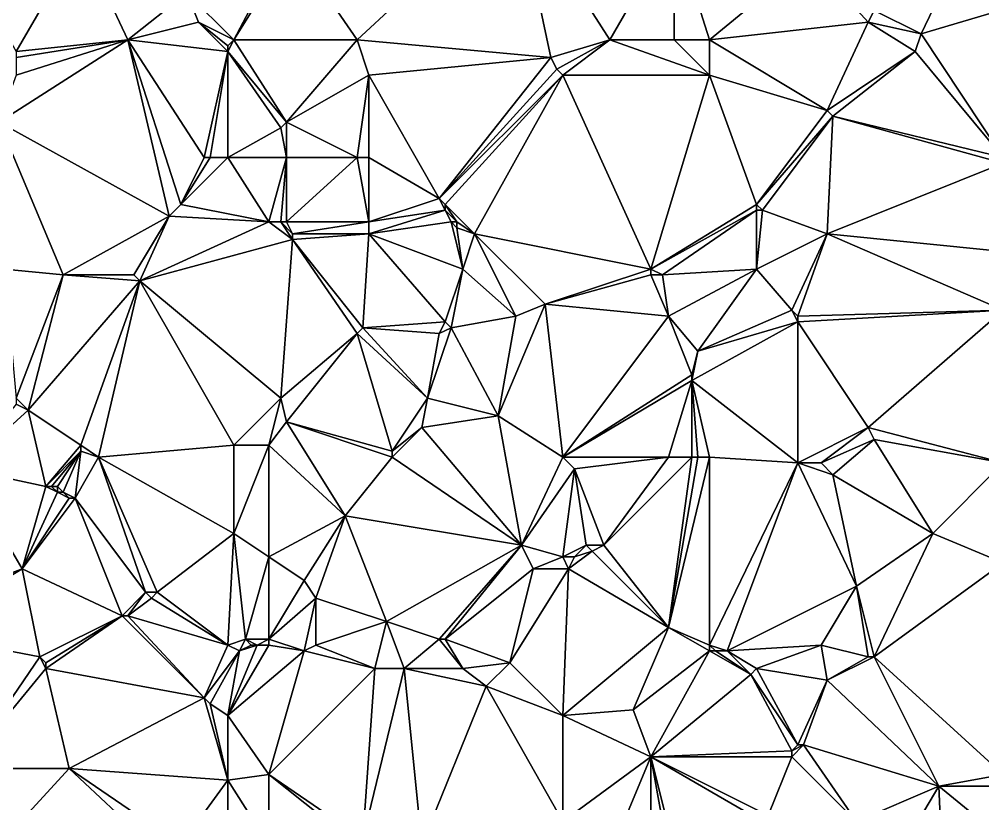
# Model space of a CAD drawing. Extents: x 2679276 to 2679656, y 1246784 to 1247152.
# Drawn here: x 2679425.5 to 2679507.5, y 1246914.8 to 1246981.5 of the extents above; entities that cross this region are included whole.
import ezdxf

# ---------------------------------------------------------------- set-up
doc = ezdxf.new("R2010")
doc.units = 0

msp = doc.modelspace()

# ---------------------------------------------------------------- linework, layer by layer
for points in [[(2679454.25, 1246979.75, 446.312), (2679467.75, 1246992.25, 444.231), (2679448.75, 1246987.75, 446.568)], [(2679454.25, 1246979.75, 446.312), (2679470.75, 1246978.25, 446.065), (2679467.75, 1246992.25, 444.231)], [(2679470.75, 1246978.25, 446.065), (2679475.75, 1246979.75, 445.577), (2679467.75, 1246992.25, 444.231)], [(2679475.75, 1246979.75, 445.577), (2679481.25, 1246989.25, 444.567), (2679467.75, 1246992.25, 444.231)], [(2679502.25, 1246980.25, 442.628), (2679508.25, 1246992.75, 442.386), (2679498.25, 1246982.25, 442.484)], [(2679508.25, 1246992.75, 442.386), (2679502.25, 1246980.25, 442.628), (2679520.75, 1246985.75, 442.322)], [(2679481.25, 1246989.25, 444.567), (2679475.75, 1246979.75, 445.577), (2679481.25, 1246979.75, 444.942)], [(2679492.75, 1246986.75, 442.315), (2679481.25, 1246989.25, 444.567), (2679484.25, 1246979.75, 444.539)], [(2679484.25, 1246979.75, 444.539), (2679481.25, 1246989.25, 444.567), (2679481.25, 1246979.75, 444.942)], [(2679421.25, 1246985.75, 448.82), (2679425.25, 1246978.75, 449.668), (2679430.75, 1246988.25, 448.141)], [(2679434.75, 1246979.75, 448.535), (2679430.75, 1246988.25, 448.141), (2679425.25, 1246978.75, 449.668)], [(2679430.75, 1246988.25, 448.141), (2679434.75, 1246979.75, 448.535), (2679439.75, 1246983.75, 448.08)], [(2679448.25, 1246988.25, 446.574), (2679439.75, 1246983.75, 448.08), (2679443.75, 1246979.75, 448.404)], [(2679448.25, 1246988.25, 446.574), (2679443.75, 1246979.75, 448.404), (2679448.75, 1246987.75, 446.568)], [(2679454.25, 1246979.75, 446.312), (2679448.75, 1246987.75, 446.568), (2679443.75, 1246979.75, 448.404)], [(2679492.75, 1246986.75, 442.315), (2679484.25, 1246979.75, 444.539), (2679497.75, 1246981.25, 442.623)], [(2679497.75, 1246981.25, 442.623), (2679498.25, 1246982.25, 442.484), (2679492.75, 1246986.75, 442.315)], [(2679509.25, 1246969.75, 443.534), (2679520.75, 1246985.75, 442.322), (2679502.25, 1246980.25, 442.628)], [(2679440.75, 1246981.25, 448.4), (2679439.75, 1246983.75, 448.08), (2679434.75, 1246979.75, 448.535)], [(2679440.75, 1246981.25, 448.4), (2679443.75, 1246979.75, 448.404), (2679439.75, 1246983.75, 448.08)], [(2679498.25, 1246982.25, 442.484), (2679497.75, 1246981.25, 442.623), (2679502.25, 1246980.25, 442.628)], [(2679434.75, 1246979.75, 448.535), (2679443.25, 1246978.75, 448.654), (2679440.75, 1246981.25, 448.4)], [(2679443.75, 1246979.75, 448.404), (2679440.75, 1246981.25, 448.4), (2679443.25, 1246979.25, 448.562)], [(2679443.25, 1246979.25, 448.562), (2679440.75, 1246981.25, 448.4), (2679443.25, 1246978.75, 448.654)], [(2679494.25, 1246973.75, 443.598), (2679497.75, 1246981.25, 442.623), (2679484.25, 1246979.75, 444.539)], [(2679501.75, 1246978.75, 442.792), (2679497.75, 1246981.25, 442.623), (2679494.25, 1246973.75, 443.598)], [(2679501.75, 1246978.75, 442.792), (2679502.25, 1246980.25, 442.628), (2679497.75, 1246981.25, 442.623)], [(2679425.25, 1246976.75, 449.988), (2679423.75, 1246972.75, 450.696), (2679434.75, 1246979.75, 448.535)], [(2679438.25, 1246964.75, 450.85), (2679434.75, 1246979.75, 448.535), (2679423.75, 1246972.75, 450.696)], [(2679425.25, 1246978.25, 449.749), (2679434.75, 1246979.75, 448.535), (2679425.25, 1246978.75, 449.668)], [(2679425.25, 1246976.75, 449.988), (2679434.75, 1246979.75, 448.535), (2679425.25, 1246978.25, 449.749)], [(2679434.75, 1246979.75, 448.535), (2679441.25, 1246969.75, 449.552), (2679443.25, 1246978.75, 448.654)], [(2679434.75, 1246979.75, 448.535), (2679439.25, 1246965.75, 450.724), (2679441.25, 1246969.75, 449.552)], [(2679439.25, 1246965.75, 450.724), (2679434.75, 1246979.75, 448.535), (2679438.25, 1246964.75, 450.85)], [(2679443.25, 1246978.75, 448.654), (2679448.25, 1246972.75, 448.98), (2679443.75, 1246979.75, 448.404)], [(2679443.25, 1246979.25, 448.562), (2679443.25, 1246978.75, 448.654), (2679443.75, 1246979.75, 448.404)], [(2679454.25, 1246979.75, 446.312), (2679443.75, 1246979.75, 448.404), (2679448.25, 1246972.75, 448.98)], [(2679455.25, 1246976.75, 446.582), (2679454.25, 1246979.75, 446.312), (2679448.25, 1246972.75, 448.98)], [(2679454.25, 1246979.75, 446.312), (2679455.25, 1246976.75, 446.582), (2679470.75, 1246978.25, 446.065)], [(2679471.25, 1246977.25, 446.182), (2679475.75, 1246979.75, 445.577), (2679470.75, 1246978.25, 446.065)], [(2679471.75, 1246976.75, 446.205), (2679475.75, 1246979.75, 445.577), (2679471.25, 1246977.25, 446.182)], [(2679475.75, 1246979.75, 445.577), (2679471.75, 1246976.75, 446.205), (2679484.25, 1246976.75, 444.724)], [(2679475.75, 1246979.75, 445.577), (2679484.25, 1246976.75, 444.724), (2679481.25, 1246979.75, 444.942)], [(2679484.25, 1246976.75, 444.724), (2679484.25, 1246979.75, 444.539), (2679481.25, 1246979.75, 444.942)], [(2679484.25, 1246976.75, 444.724), (2679494.25, 1246973.75, 443.598), (2679484.25, 1246979.75, 444.539)], [(2679502.25, 1246980.25, 442.628), (2679501.75, 1246978.75, 442.792), (2679509.25, 1246969.75, 443.534)], [(2679443.25, 1246978.75, 448.654), (2679441.25, 1246969.75, 449.552), (2679441.75, 1246969.75, 449.532)], [(2679443.25, 1246969.75, 449.543), (2679443.25, 1246978.75, 448.654), (2679441.75, 1246969.75, 449.532)], [(2679443.25, 1246969.75, 449.543), (2679447.75, 1246972.25, 449.139), (2679443.25, 1246978.75, 448.654)], [(2679448.25, 1246972.75, 448.98), (2679443.25, 1246978.75, 448.654), (2679447.75, 1246972.25, 449.139)], [(2679455.25, 1246976.75, 446.582), (2679461.25, 1246966.25, 447.749), (2679470.75, 1246978.25, 446.065)], [(2679471.25, 1246977.25, 446.182), (2679470.75, 1246978.25, 446.065), (2679461.25, 1246966.25, 447.749)], [(2679494.25, 1246973.75, 443.598), (2679494.75, 1246973.25, 443.614), (2679501.75, 1246978.75, 442.792)], [(2679509.25, 1246969.75, 443.534), (2679501.75, 1246978.75, 442.792), (2679494.75, 1246973.25, 443.614)], [(2679455.25, 1246976.75, 446.582), (2679448.25, 1246972.75, 448.98), (2679454.25, 1246969.75, 448.362)], [(2679455.25, 1246976.75, 446.582), (2679454.25, 1246969.75, 448.362), (2679455.25, 1246969.75, 448.063)], [(2679461.25, 1246966.25, 447.749), (2679455.25, 1246976.75, 446.582), (2679455.25, 1246969.75, 448.063)], [(2679471.75, 1246976.75, 446.205), (2679471.25, 1246977.25, 446.182), (2679461.25, 1246966.25, 447.749)], [(2679461.25, 1246966.25, 447.749), (2679461.75, 1246965.75, 447.771), (2679471.75, 1246976.75, 446.205)], [(2679461.75, 1246965.75, 447.771), (2679464.25, 1246963.25, 447.868), (2679471.75, 1246976.75, 446.205)], [(2679464.25, 1246963.25, 447.868), (2679479.25, 1246960.25, 447.442), (2679471.75, 1246976.75, 446.205)], [(2679479.25, 1246960.25, 447.442), (2679484.25, 1246976.75, 444.724), (2679471.75, 1246976.75, 446.205)], [(2679484.25, 1246976.75, 444.724), (2679479.25, 1246960.25, 447.442), (2679488.25, 1246965.75, 445.735)], [(2679494.25, 1246973.75, 443.598), (2679484.25, 1246976.75, 444.724), (2679488.25, 1246965.75, 445.735)], [(2679494.25, 1246973.75, 443.598), (2679488.25, 1246965.75, 445.735), (2679494.75, 1246973.25, 443.614)], [(2679488.25, 1246965.75, 445.735), (2679488.75, 1246965.25, 445.695), (2679494.75, 1246973.25, 443.614)], [(2679494.25, 1246963.25, 444.949), (2679494.75, 1246973.25, 443.614), (2679488.75, 1246965.25, 445.695)], [(2679509.25, 1246969.25, 443.589), (2679494.75, 1246973.25, 443.614), (2679494.25, 1246963.25, 444.949)], [(2679509.25, 1246969.25, 443.589), (2679509.25, 1246969.75, 443.534), (2679494.75, 1246973.25, 443.614)], [(2679438.25, 1246964.75, 450.85), (2679423.75, 1246972.75, 450.696), (2679429.25, 1246959.75, 451.935)], [(2679429.25, 1246959.75, 451.935), (2679423.75, 1246972.75, 450.696), (2679424.25, 1246960.25, 451.922)], [(2679447.75, 1246972.25, 449.139), (2679448.25, 1246969.75, 449.507), (2679448.25, 1246972.75, 448.98)], [(2679454.25, 1246969.75, 448.362), (2679448.25, 1246972.75, 448.98), (2679448.25, 1246969.75, 449.507)], [(2679447.75, 1246972.25, 449.139), (2679443.25, 1246969.75, 449.543), (2679448.25, 1246969.75, 449.507)], [(2679441.25, 1246969.75, 449.552), (2679439.25, 1246965.75, 450.724), (2679441.75, 1246969.75, 449.532)], [(2679439.25, 1246965.75, 450.724), (2679443.25, 1246969.75, 449.543), (2679441.75, 1246969.75, 449.532)], [(2679439.25, 1246965.75, 450.724), (2679446.75, 1246964.25, 450.676), (2679443.25, 1246969.75, 449.543)], [(2679446.75, 1246964.25, 450.676), (2679448.25, 1246969.75, 449.507), (2679443.25, 1246969.75, 449.543)], [(2679447.75, 1246964.25, 450.637), (2679448.25, 1246969.75, 449.507), (2679446.75, 1246964.25, 450.676)], [(2679448.25, 1246964.25, 450.601), (2679448.25, 1246969.75, 449.507), (2679447.75, 1246964.25, 450.637)], [(2679448.25, 1246964.25, 450.601), (2679454.25, 1246969.75, 448.362), (2679448.25, 1246969.75, 449.507)], [(2679454.25, 1246969.75, 448.362), (2679448.25, 1246964.25, 450.601), (2679455.25, 1246964.25, 449.559)], [(2679454.25, 1246969.75, 448.362), (2679455.25, 1246964.25, 449.559), (2679455.25, 1246969.75, 448.063)], [(2679461.25, 1246966.25, 447.749), (2679455.25, 1246969.75, 448.063), (2679455.25, 1246964.25, 449.559)], [(2679509.25, 1246969.25, 443.589), (2679494.25, 1246963.25, 444.949), (2679509.25, 1246961.75, 444.869)], [(2679455.25, 1246964.25, 449.559), (2679461.75, 1246965.25, 447.839), (2679461.25, 1246966.25, 447.749)], [(2679461.75, 1246965.75, 447.771), (2679461.25, 1246966.25, 447.749), (2679461.75, 1246965.25, 447.839)], [(2679439.25, 1246965.75, 450.724), (2679438.25, 1246964.75, 450.85), (2679446.75, 1246964.25, 450.676)], [(2679455.25, 1246963.25, 449.628), (2679461.75, 1246965.25, 447.839), (2679455.25, 1246964.25, 449.559)], [(2679461.75, 1246965.25, 447.839), (2679455.25, 1246963.25, 449.628), (2679462.25, 1246964.25, 447.927)], [(2679461.75, 1246965.75, 447.771), (2679461.75, 1246965.25, 447.839), (2679462.75, 1246964.25, 447.874)], [(2679464.25, 1246963.25, 447.868), (2679461.75, 1246965.75, 447.771), (2679462.75, 1246964.25, 447.874)], [(2679462.25, 1246964.25, 447.927), (2679462.75, 1246964.25, 447.874), (2679461.75, 1246965.25, 447.839)], [(2679488.25, 1246965.25, 445.79), (2679488.25, 1246965.75, 445.735), (2679479.25, 1246960.25, 447.442)], [(2679480.25, 1246959.75, 447.402), (2679488.25, 1246965.25, 445.79), (2679479.25, 1246960.25, 447.442)], [(2679488.25, 1246965.25, 445.79), (2679480.25, 1246959.75, 447.402), (2679488.25, 1246960.25, 445.874)], [(2679488.25, 1246965.75, 445.735), (2679488.25, 1246965.25, 445.79), (2679488.75, 1246965.25, 445.695)], [(2679488.25, 1246965.25, 445.79), (2679488.25, 1246960.25, 445.874), (2679488.75, 1246965.25, 445.695)], [(2679494.25, 1246963.25, 444.949), (2679488.75, 1246965.25, 445.695), (2679488.25, 1246960.25, 445.874)], [(2679429.25, 1246959.75, 451.935), (2679435.25, 1246959.75, 451.874), (2679438.25, 1246964.75, 450.85)], [(2679435.25, 1246959.75, 451.874), (2679435.75, 1246959.25, 451.893), (2679438.25, 1246964.75, 450.85)], [(2679435.75, 1246959.25, 451.893), (2679446.75, 1246964.25, 450.676), (2679438.25, 1246964.75, 450.85)], [(2679448.75, 1246962.75, 450.673), (2679446.75, 1246964.25, 450.676), (2679435.75, 1246959.25, 451.893)], [(2679446.75, 1246964.25, 450.676), (2679448.75, 1246962.75, 450.673), (2679447.75, 1246964.25, 450.637)], [(2679448.75, 1246963.25, 450.638), (2679447.75, 1246964.25, 450.637), (2679448.75, 1246962.75, 450.673)], [(2679448.75, 1246963.25, 450.638), (2679448.25, 1246964.25, 450.601), (2679447.75, 1246964.25, 450.637)], [(2679448.25, 1246964.25, 450.601), (2679448.75, 1246963.25, 450.638), (2679455.25, 1246964.25, 449.559)], [(2679455.25, 1246963.25, 449.628), (2679455.25, 1246964.25, 449.559), (2679448.75, 1246963.25, 450.638)], [(2679455.25, 1246963.25, 449.628), (2679463.25, 1246960.25, 448.249), (2679462.25, 1246964.25, 447.927)], [(2679462.75, 1246963.75, 447.938), (2679462.25, 1246964.25, 447.927), (2679463.25, 1246960.25, 448.249)], [(2679462.25, 1246964.25, 447.927), (2679462.75, 1246963.75, 447.938), (2679462.75, 1246964.25, 447.874)], [(2679464.25, 1246963.25, 447.868), (2679462.75, 1246964.25, 447.874), (2679462.75, 1246963.75, 447.938)], [(2679462.75, 1246963.75, 447.938), (2679463.25, 1246960.25, 448.249), (2679464.25, 1246963.25, 447.868)], [(2679448.75, 1246962.75, 450.673), (2679435.75, 1246959.25, 451.893), (2679447.75, 1246949.25, 451.568)], [(2679447.75, 1246949.25, 451.568), (2679454.25, 1246954.75, 450.658), (2679448.75, 1246962.75, 450.673)], [(2679455.25, 1246963.25, 449.628), (2679448.75, 1246962.75, 450.673), (2679454.75, 1246955.25, 450.55)], [(2679448.75, 1246962.75, 450.673), (2679455.25, 1246963.25, 449.628), (2679448.75, 1246963.25, 450.638)], [(2679454.75, 1246955.25, 450.55), (2679448.75, 1246962.75, 450.673), (2679454.25, 1246954.75, 450.658)], [(2679455.25, 1246963.25, 449.628), (2679454.75, 1246955.25, 450.55), (2679461.75, 1246955.75, 449.056)], [(2679463.25, 1246960.25, 448.249), (2679455.25, 1246963.25, 449.628), (2679461.75, 1246955.75, 449.056)], [(2679467.75, 1246956.25, 448.246), (2679464.25, 1246963.25, 447.868), (2679463.25, 1246960.25, 448.249)], [(2679479.25, 1246960.25, 447.442), (2679464.25, 1246963.25, 447.868), (2679470.25, 1246957.25, 447.924)], [(2679464.25, 1246963.25, 447.868), (2679467.75, 1246956.25, 448.246), (2679470.25, 1246957.25, 447.924)], [(2679491.25, 1246956.75, 445.624), (2679494.25, 1246963.25, 444.949), (2679488.25, 1246960.25, 445.874)], [(2679491.75, 1246956.25, 445.606), (2679494.25, 1246963.25, 444.949), (2679491.25, 1246956.75, 445.624)], [(2679491.75, 1246956.25, 445.606), (2679509.25, 1246956.75, 445.135), (2679494.25, 1246963.25, 444.949)], [(2679494.25, 1246963.25, 444.949), (2679509.25, 1246956.75, 445.135), (2679509.25, 1246961.75, 444.869)], [(2679429.25, 1246959.75, 451.935), (2679424.25, 1246960.25, 451.922), (2679425.25, 1246949.25, 452.105)], [(2679461.75, 1246955.75, 449.056), (2679462.25, 1246955.25, 449.066), (2679463.25, 1246960.25, 448.249)], [(2679467.75, 1246956.25, 448.246), (2679463.25, 1246960.25, 448.249), (2679462.25, 1246955.25, 449.066)], [(2679479.25, 1246960.25, 447.442), (2679470.25, 1246957.25, 447.924), (2679479.25, 1246959.75, 447.534)], [(2679479.25, 1246959.75, 447.534), (2679480.25, 1246959.75, 447.402), (2679479.25, 1246960.25, 447.442)], [(2679480.25, 1246959.75, 447.402), (2679480.75, 1246956.25, 447.969), (2679488.25, 1246960.25, 445.874)], [(2679480.75, 1246956.25, 447.969), (2679483.25, 1246953.25, 447.953), (2679488.25, 1246960.25, 445.874)], [(2679491.25, 1246956.75, 445.624), (2679488.25, 1246960.25, 445.874), (2679483.25, 1246953.25, 447.953)], [(2679425.25, 1246949.25, 452.105), (2679426.25, 1246948.25, 452.114), (2679429.25, 1246959.75, 451.935)], [(2679435.75, 1246959.25, 451.893), (2679429.25, 1246959.75, 451.935), (2679426.25, 1246948.25, 452.114)], [(2679430.75, 1246945.25, 452.128), (2679435.75, 1246959.25, 451.893), (2679426.25, 1246948.25, 452.114)], [(2679435.25, 1246959.75, 451.874), (2679429.25, 1246959.75, 451.935), (2679435.75, 1246959.25, 451.893)], [(2679432.25, 1246944.25, 452.125), (2679435.75, 1246959.25, 451.893), (2679430.75, 1246945.25, 452.128)], [(2679443.75, 1246945.25, 451.941), (2679435.75, 1246959.25, 451.893), (2679432.25, 1246944.25, 452.125)], [(2679443.75, 1246945.25, 451.941), (2679447.75, 1246949.25, 451.568), (2679435.75, 1246959.25, 451.893)], [(2679479.25, 1246959.75, 447.534), (2679470.25, 1246957.25, 447.924), (2679480.75, 1246956.25, 447.969)], [(2679480.75, 1246956.25, 447.969), (2679480.25, 1246959.75, 447.402), (2679479.25, 1246959.75, 447.534)], [(2679467.75, 1246956.25, 448.246), (2679466.25, 1246947.75, 450.052), (2679470.25, 1246957.25, 447.924)], [(2679471.75, 1246944.25, 450.126), (2679470.25, 1246957.25, 447.924), (2679466.25, 1246947.75, 450.052)], [(2679480.75, 1246956.25, 447.969), (2679470.25, 1246957.25, 447.924), (2679471.75, 1246944.25, 450.126)], [(2679466.25, 1246947.75, 450.052), (2679467.75, 1246956.25, 448.246), (2679462.25, 1246955.25, 449.066)], [(2679471.75, 1246944.25, 450.126), (2679482.75, 1246951.25, 448.167), (2679480.75, 1246956.25, 447.969)], [(2679483.25, 1246953.25, 447.953), (2679480.75, 1246956.25, 447.969), (2679482.75, 1246951.25, 448.167)], [(2679483.25, 1246953.25, 447.953), (2679491.75, 1246955.75, 445.656), (2679491.25, 1246956.75, 445.624)], [(2679491.75, 1246956.25, 445.606), (2679491.25, 1246956.75, 445.624), (2679491.75, 1246955.75, 445.656)], [(2679497.75, 1246946.75, 446.384), (2679509.25, 1246956.75, 445.135), (2679491.75, 1246955.75, 445.656)], [(2679491.75, 1246956.25, 445.606), (2679491.75, 1246955.75, 445.656), (2679509.25, 1246956.75, 445.135)], [(2679509.25, 1246956.75, 445.135), (2679497.75, 1246946.75, 446.384), (2679509.25, 1246943.75, 446.214)], [(2679454.75, 1246955.25, 450.55), (2679454.25, 1246954.75, 450.658), (2679460.25, 1246949.25, 450.045)], [(2679461.25, 1246954.75, 449.239), (2679461.75, 1246955.75, 449.056), (2679454.75, 1246955.25, 450.55)], [(2679461.25, 1246954.75, 449.239), (2679454.75, 1246955.25, 450.55), (2679460.25, 1246949.25, 450.045)], [(2679466.25, 1246947.75, 450.052), (2679462.25, 1246955.25, 449.066), (2679460.25, 1246949.25, 450.045)], [(2679460.25, 1246949.25, 450.045), (2679462.25, 1246955.25, 449.066), (2679461.25, 1246954.75, 449.239)], [(2679461.75, 1246955.75, 449.056), (2679461.25, 1246954.75, 449.239), (2679462.25, 1246955.25, 449.066)], [(2679491.75, 1246955.75, 445.656), (2679483.25, 1246953.25, 447.953), (2679482.75, 1246950.75, 448.193)], [(2679491.75, 1246943.75, 447.903), (2679491.75, 1246955.75, 445.656), (2679482.75, 1246950.75, 448.193)], [(2679491.75, 1246943.75, 447.903), (2679497.75, 1246946.75, 446.384), (2679491.75, 1246955.75, 445.656)], [(2679447.75, 1246949.25, 451.568), (2679448.25, 1246947.25, 451.634), (2679454.25, 1246954.75, 450.658)], [(2679454.25, 1246954.75, 450.658), (2679448.25, 1246947.25, 451.634), (2679457.25, 1246944.75, 450.576)], [(2679460.25, 1246949.25, 450.045), (2679454.25, 1246954.75, 450.658), (2679457.25, 1246944.75, 450.576)], [(2679482.75, 1246951.25, 448.167), (2679482.75, 1246950.75, 448.193), (2679483.25, 1246953.25, 447.953)], [(2679482.75, 1246951.25, 448.167), (2679471.75, 1246944.25, 450.126), (2679482.75, 1246950.75, 448.193)], [(2679480.75, 1246944.25, 449.027), (2679482.75, 1246950.75, 448.193), (2679471.75, 1246944.25, 450.126)], [(2679482.75, 1246950.75, 448.193), (2679480.75, 1246944.25, 449.027), (2679482.75, 1246944.25, 448.739)], [(2679483.25, 1246944.25, 448.681), (2679482.75, 1246950.75, 448.193), (2679482.75, 1246944.25, 448.739)], [(2679483.25, 1246944.25, 448.681), (2679484.25, 1246944.25, 448.567), (2679482.75, 1246950.75, 448.193)], [(2679484.25, 1246944.25, 448.567), (2679491.75, 1246943.75, 447.903), (2679482.75, 1246950.75, 448.193)], [(2679426.25, 1246948.25, 452.114), (2679425.25, 1246948.75, 452.146), (2679420.75, 1246943.25, 454.452)], [(2679426.25, 1246948.25, 452.114), (2679425.25, 1246949.25, 452.105), (2679425.25, 1246948.75, 452.146)], [(2679446.75, 1246945.25, 451.797), (2679447.75, 1246949.25, 451.568), (2679443.75, 1246945.25, 451.941)], [(2679447.75, 1246949.25, 451.568), (2679446.75, 1246945.25, 451.797), (2679448.25, 1246947.25, 451.634)], [(2679460.25, 1246949.25, 450.045), (2679457.25, 1246944.75, 450.576), (2679459.75, 1246946.75, 450.312)], [(2679466.25, 1246947.75, 450.052), (2679460.25, 1246949.25, 450.045), (2679459.75, 1246946.75, 450.312)], [(2679420.75, 1246943.25, 454.452), (2679427.75, 1246941.75, 453.622), (2679426.25, 1246948.25, 452.114)], [(2679426.25, 1246948.25, 452.114), (2679427.75, 1246941.75, 453.622), (2679430.75, 1246945.25, 452.128)], [(2679446.75, 1246945.25, 451.797), (2679453.25, 1246939.25, 451.456), (2679448.25, 1246947.25, 451.634)], [(2679457.25, 1246944.25, 450.593), (2679457.25, 1246944.75, 450.576), (2679448.25, 1246947.25, 451.634)], [(2679453.25, 1246939.25, 451.456), (2679457.25, 1246944.25, 450.593), (2679448.25, 1246947.25, 451.634)], [(2679466.25, 1246947.75, 450.052), (2679459.75, 1246946.75, 450.312), (2679468.25, 1246936.75, 451.193)], [(2679466.25, 1246947.75, 450.052), (2679468.25, 1246936.75, 451.193), (2679471.75, 1246944.25, 450.126)], [(2679457.25, 1246944.25, 450.593), (2679459.75, 1246946.75, 450.312), (2679457.25, 1246944.75, 450.576)], [(2679457.25, 1246944.25, 450.593), (2679468.25, 1246936.75, 451.193), (2679459.75, 1246946.75, 450.312)], [(2679493.75, 1246943.75, 447.65), (2679497.75, 1246946.75, 446.384), (2679491.75, 1246943.75, 447.903)], [(2679497.75, 1246946.75, 446.384), (2679493.75, 1246943.75, 447.65), (2679498.25, 1246945.75, 446.498)], [(2679497.75, 1246946.75, 446.384), (2679498.25, 1246945.75, 446.498), (2679509.25, 1246943.75, 446.214)], [(2679494.75, 1246942.75, 447.633), (2679498.25, 1246945.75, 446.498), (2679493.75, 1246943.75, 447.65)], [(2679494.75, 1246942.75, 447.633), (2679503.25, 1246937.75, 446.971), (2679498.25, 1246945.75, 446.498)], [(2679503.25, 1246937.75, 446.971), (2679509.25, 1246943.75, 446.214), (2679498.25, 1246945.75, 446.498)], [(2679430.75, 1246945.25, 452.128), (2679427.75, 1246941.75, 453.622), (2679430.75, 1246944.75, 452.207)], [(2679428.25, 1246941.75, 453.574), (2679430.75, 1246944.75, 452.207), (2679427.75, 1246941.75, 453.622)], [(2679430.75, 1246944.75, 452.207), (2679428.25, 1246941.75, 453.574), (2679428.75, 1246941.75, 453.517)], [(2679429.25, 1246941.25, 453.579), (2679430.75, 1246944.75, 452.207), (2679428.75, 1246941.75, 453.517)], [(2679430.25, 1246940.75, 453.55), (2679430.75, 1246944.75, 452.207), (2679429.25, 1246941.25, 453.579)], [(2679432.25, 1246944.25, 452.125), (2679430.75, 1246944.75, 452.207), (2679430.25, 1246940.75, 453.55)], [(2679432.25, 1246944.25, 452.125), (2679430.75, 1246945.25, 452.128), (2679430.75, 1246944.75, 452.207)], [(2679432.25, 1246944.25, 452.125), (2679443.75, 1246937.75, 451.816), (2679443.75, 1246945.25, 451.941)], [(2679443.75, 1246945.25, 451.941), (2679443.75, 1246937.75, 451.816), (2679446.75, 1246945.25, 451.797)], [(2679446.75, 1246935.75, 451.732), (2679446.75, 1246945.25, 451.797), (2679443.75, 1246937.75, 451.816)], [(2679446.75, 1246945.25, 451.797), (2679446.75, 1246935.75, 451.732), (2679453.25, 1246939.25, 451.456)], [(2679430.25, 1246940.75, 453.55), (2679436.25, 1246932.75, 453.571), (2679432.25, 1246944.25, 452.125)], [(2679443.75, 1246937.75, 451.816), (2679432.25, 1246944.25, 452.125), (2679437.25, 1246932.75, 453.439)], [(2679437.25, 1246932.75, 453.439), (2679432.25, 1246944.25, 452.125), (2679436.25, 1246932.75, 453.571)], [(2679453.25, 1246939.25, 451.456), (2679468.25, 1246936.75, 451.193), (2679457.25, 1246944.25, 450.593)], [(2679471.75, 1246944.25, 450.126), (2679468.25, 1246936.75, 451.193), (2679472.75, 1246943.25, 450.201)], [(2679472.75, 1246943.25, 450.201), (2679480.75, 1246944.25, 449.027), (2679471.75, 1246944.25, 450.126)], [(2679472.75, 1246943.25, 450.201), (2679475.25, 1246936.75, 451.076), (2679480.75, 1246944.25, 449.027)], [(2679480.75, 1246944.25, 449.027), (2679475.25, 1246936.75, 451.076), (2679482.75, 1246944.25, 448.739)], [(2679475.25, 1246936.75, 451.076), (2679480.75, 1246929.75, 450.471), (2679482.75, 1246944.25, 448.739)], [(2679483.25, 1246944.25, 448.681), (2679482.75, 1246944.25, 448.739), (2679480.75, 1246929.75, 450.471)], [(2679484.25, 1246928.25, 450.191), (2679484.25, 1246944.25, 448.567), (2679480.75, 1246929.75, 450.471)], [(2679483.25, 1246944.25, 448.681), (2679480.75, 1246929.75, 450.471), (2679484.25, 1246944.25, 448.567)], [(2679491.75, 1246943.75, 447.903), (2679484.25, 1246944.25, 448.567), (2679484.25, 1246928.25, 450.191)], [(2679485.75, 1246927.75, 450.086), (2679491.75, 1246943.75, 447.903), (2679484.25, 1246928.25, 450.191)], [(2679496.75, 1246933.25, 447.927), (2679491.75, 1246943.75, 447.903), (2679485.75, 1246927.75, 450.086)], [(2679493.75, 1246943.75, 447.65), (2679491.75, 1246943.75, 447.903), (2679494.75, 1246942.75, 447.633)], [(2679496.75, 1246933.25, 447.927), (2679494.75, 1246942.75, 447.633), (2679491.75, 1246943.75, 447.903)], [(2679503.25, 1246937.75, 446.971), (2679509.25, 1246935.25, 446.718), (2679509.25, 1246943.75, 446.214)], [(2679420.75, 1246943.25, 454.452), (2679415.25, 1246930.75, 456.611), (2679425.75, 1246934.75, 455.004)], [(2679420.75, 1246943.25, 454.452), (2679425.75, 1246934.75, 455.004), (2679427.75, 1246941.75, 453.622)], [(2679472.75, 1246943.25, 450.201), (2679468.25, 1246936.75, 451.193), (2679471.75, 1246935.75, 451.338)], [(2679472.75, 1246943.25, 450.201), (2679471.75, 1246935.75, 451.338), (2679473.75, 1246936.75, 451.269)], [(2679472.75, 1246943.25, 450.201), (2679473.75, 1246936.75, 451.269), (2679475.25, 1246936.75, 451.076)], [(2679496.75, 1246933.25, 447.927), (2679503.25, 1246937.75, 446.971), (2679494.75, 1246942.75, 447.633)], [(2679425.75, 1246934.75, 455.004), (2679428.75, 1246941.25, 453.625), (2679427.75, 1246941.75, 453.622)], [(2679429.75, 1246940.75, 453.623), (2679428.75, 1246941.25, 453.625), (2679425.75, 1246934.75, 455.004)], [(2679428.25, 1246941.75, 453.574), (2679427.75, 1246941.75, 453.622), (2679428.75, 1246941.25, 453.625)], [(2679428.25, 1246941.75, 453.574), (2679428.75, 1246941.25, 453.625), (2679428.75, 1246941.75, 453.517)], [(2679429.25, 1246941.25, 453.579), (2679428.75, 1246941.75, 453.517), (2679428.75, 1246941.25, 453.625)], [(2679428.75, 1246941.25, 453.625), (2679429.75, 1246940.75, 453.623), (2679429.25, 1246941.25, 453.579)], [(2679430.25, 1246940.75, 453.55), (2679429.25, 1246941.25, 453.579), (2679429.75, 1246940.75, 453.623)], [(2679429.75, 1246940.75, 453.623), (2679425.75, 1246934.75, 455.004), (2679430.25, 1246940.75, 453.55)], [(2679434.25, 1246930.75, 454.371), (2679430.25, 1246940.75, 453.55), (2679425.75, 1246934.75, 455.004)], [(2679430.25, 1246940.75, 453.55), (2679434.25, 1246930.75, 454.371), (2679436.25, 1246932.75, 453.571)], [(2679453.25, 1246939.25, 451.456), (2679446.75, 1246935.75, 451.732), (2679449.75, 1246933.75, 451.63)], [(2679450.75, 1246932.25, 451.814), (2679453.25, 1246939.25, 451.456), (2679449.75, 1246933.75, 451.63)], [(2679453.25, 1246939.25, 451.456), (2679450.75, 1246932.25, 451.814), (2679456.75, 1246930.25, 451.399)], [(2679453.25, 1246939.25, 451.456), (2679456.75, 1246930.25, 451.399), (2679468.25, 1246936.75, 451.193)], [(2679437.25, 1246932.75, 453.439), (2679443.25, 1246928.25, 454.405), (2679443.75, 1246937.75, 451.816)], [(2679443.25, 1246928.25, 454.405), (2679444.75, 1246928.75, 454.233), (2679443.75, 1246937.75, 451.816)], [(2679446.75, 1246935.75, 451.732), (2679443.75, 1246937.75, 451.816), (2679444.75, 1246928.75, 454.233)], [(2679496.75, 1246933.25, 447.927), (2679498.25, 1246927.25, 449.011), (2679503.25, 1246937.75, 446.971)], [(2679509.25, 1246935.25, 446.718), (2679503.25, 1246937.75, 446.971), (2679498.25, 1246927.25, 449.011)], [(2679456.75, 1246930.25, 451.399), (2679461.25, 1246928.75, 451.117), (2679468.25, 1246936.75, 451.193)], [(2679461.25, 1246928.75, 451.117), (2679461.75, 1246928.75, 451.088), (2679468.25, 1246936.75, 451.193)], [(2679469.25, 1246934.75, 451.345), (2679468.25, 1246936.75, 451.193), (2679461.75, 1246928.75, 451.088)], [(2679469.25, 1246934.75, 451.345), (2679471.75, 1246935.75, 451.338), (2679468.25, 1246936.75, 451.193)], [(2679472.75, 1246935.75, 451.368), (2679473.75, 1246936.75, 451.269), (2679471.75, 1246935.75, 451.338)], [(2679473.75, 1246936.75, 451.269), (2679472.75, 1246935.75, 451.368), (2679474.25, 1246936.25, 451.285)], [(2679474.25, 1246936.25, 451.285), (2679475.25, 1246936.75, 451.076), (2679473.75, 1246936.75, 451.269)], [(2679474.25, 1246936.25, 451.285), (2679480.75, 1246929.75, 450.471), (2679475.25, 1246936.75, 451.076)], [(2679446.75, 1246935.75, 451.732), (2679444.75, 1246928.75, 454.233), (2679446.75, 1246928.75, 454.115)], [(2679449.75, 1246933.75, 451.63), (2679446.75, 1246935.75, 451.732), (2679446.75, 1246928.75, 454.115)], [(2679471.75, 1246935.75, 451.338), (2679469.25, 1246934.75, 451.345), (2679472.25, 1246934.75, 451.393)], [(2679472.75, 1246935.75, 451.368), (2679471.75, 1246935.75, 451.338), (2679472.25, 1246934.75, 451.393)], [(2679472.25, 1246934.75, 451.393), (2679480.75, 1246929.75, 450.471), (2679474.25, 1246936.25, 451.285)], [(2679472.75, 1246935.75, 451.368), (2679472.25, 1246934.75, 451.393), (2679474.25, 1246936.25, 451.285)], [(2679416.75, 1246929.25, 456.661), (2679425.75, 1246934.75, 455.004), (2679415.25, 1246930.75, 456.611)], [(2679425.75, 1246934.75, 455.004), (2679416.75, 1246929.25, 456.661), (2679427.25, 1246927.25, 455.574)], [(2679425.75, 1246934.75, 455.004), (2679427.25, 1246927.25, 455.574), (2679434.25, 1246930.75, 454.371)], [(2679469.25, 1246934.75, 451.345), (2679461.75, 1246928.75, 451.088), (2679467.25, 1246926.75, 450.911)], [(2679469.25, 1246934.75, 451.345), (2679467.25, 1246926.75, 450.911), (2679472.25, 1246934.75, 451.393)], [(2679471.75, 1246922.25, 450.902), (2679472.25, 1246934.75, 451.393), (2679467.25, 1246926.75, 450.911)], [(2679472.25, 1246934.75, 451.393), (2679471.75, 1246922.25, 450.902), (2679480.75, 1246929.75, 450.471)], [(2679509.25, 1246935.25, 446.718), (2679498.25, 1246927.25, 449.011), (2679509.25, 1246917.25, 449.89)], [(2679449.75, 1246933.75, 451.63), (2679446.75, 1246928.75, 454.115), (2679450.75, 1246932.25, 451.814)], [(2679496.75, 1246933.25, 447.927), (2679485.75, 1246927.75, 450.086), (2679493.75, 1246928.25, 449.06)], [(2679493.75, 1246928.25, 449.06), (2679497.75, 1246927.25, 449.03), (2679496.75, 1246933.25, 447.927)], [(2679498.25, 1246927.25, 449.011), (2679496.75, 1246933.25, 447.927), (2679497.75, 1246927.25, 449.03)], [(2679434.25, 1246930.75, 454.371), (2679434.75, 1246930.75, 454.3), (2679436.25, 1246932.75, 453.571)], [(2679436.75, 1246932.25, 453.614), (2679436.25, 1246932.75, 453.571), (2679434.75, 1246930.75, 454.3)], [(2679436.75, 1246932.25, 453.614), (2679434.75, 1246930.75, 454.3), (2679443.25, 1246928.25, 454.405)], [(2679436.75, 1246932.25, 453.614), (2679437.25, 1246932.75, 453.439), (2679436.25, 1246932.75, 453.571)], [(2679436.75, 1246932.25, 453.614), (2679443.25, 1246928.25, 454.405), (2679437.25, 1246932.75, 453.439)], [(2679446.75, 1246928.75, 454.115), (2679449.75, 1246927.75, 453.548), (2679450.75, 1246932.25, 451.814)], [(2679450.75, 1246928.25, 453.217), (2679450.75, 1246932.25, 451.814), (2679449.75, 1246927.75, 453.548)], [(2679450.75, 1246932.25, 451.814), (2679450.75, 1246928.25, 453.217), (2679456.75, 1246930.25, 451.399)], [(2679427.75, 1246926.75, 455.602), (2679434.25, 1246930.75, 454.371), (2679427.25, 1246927.25, 455.574)], [(2679427.75, 1246926.75, 455.602), (2679427.75, 1246926.25, 455.664), (2679434.25, 1246930.75, 454.371)], [(2679441.25, 1246923.75, 455.423), (2679434.25, 1246930.75, 454.371), (2679427.75, 1246926.25, 455.664)], [(2679434.25, 1246930.75, 454.371), (2679441.25, 1246923.75, 455.423), (2679434.75, 1246930.75, 454.3)], [(2679441.25, 1246923.75, 455.423), (2679443.25, 1246928.25, 454.405), (2679434.75, 1246930.75, 454.3)], [(2679450.75, 1246928.25, 453.217), (2679455.75, 1246926.25, 452.887), (2679456.75, 1246930.25, 451.399)], [(2679458.25, 1246926.25, 452.358), (2679456.75, 1246930.25, 451.399), (2679455.75, 1246926.25, 452.887)], [(2679458.25, 1246926.25, 452.358), (2679461.25, 1246928.75, 451.117), (2679456.75, 1246930.25, 451.399)], [(2679477.75, 1246922.75, 450.666), (2679480.75, 1246929.75, 450.471), (2679471.75, 1246922.25, 450.902)], [(2679477.75, 1246922.75, 450.666), (2679484.25, 1246927.75, 450.222), (2679480.75, 1246929.75, 450.471)], [(2679484.25, 1246928.25, 450.191), (2679480.75, 1246929.75, 450.471), (2679484.25, 1246927.75, 450.222)], [(2679416.75, 1246929.25, 456.661), (2679420.75, 1246917.75, 457.671), (2679427.25, 1246927.25, 455.574)], [(2679441.25, 1246923.75, 455.423), (2679444.25, 1246927.75, 454.461), (2679443.25, 1246928.25, 454.405)], [(2679443.25, 1246928.25, 454.405), (2679444.25, 1246927.75, 454.461), (2679444.75, 1246928.75, 454.233)], [(2679446.75, 1246928.25, 454.222), (2679443.25, 1246922.25, 455.523), (2679449.75, 1246927.75, 453.548)], [(2679443.25, 1246922.25, 455.523), (2679445.75, 1246928.25, 454.312), (2679444.25, 1246927.75, 454.461)], [(2679445.75, 1246928.25, 454.312), (2679443.25, 1246922.25, 455.523), (2679446.75, 1246928.25, 454.222)], [(2679445.25, 1246928.25, 454.331), (2679444.75, 1246928.75, 454.233), (2679444.25, 1246927.75, 454.461)], [(2679444.25, 1246927.75, 454.461), (2679445.75, 1246928.25, 454.312), (2679445.25, 1246928.25, 454.331)], [(2679445.25, 1246928.25, 454.331), (2679445.75, 1246928.25, 454.312), (2679444.75, 1246928.75, 454.233)], [(2679446.75, 1246928.75, 454.115), (2679444.75, 1246928.75, 454.233), (2679445.75, 1246928.25, 454.312)], [(2679445.75, 1246928.25, 454.312), (2679446.75, 1246928.25, 454.222), (2679446.75, 1246928.75, 454.115)], [(2679446.75, 1246928.25, 454.222), (2679449.75, 1246927.75, 453.548), (2679446.75, 1246928.75, 454.115)], [(2679449.75, 1246927.75, 453.548), (2679455.75, 1246926.25, 452.887), (2679450.75, 1246928.25, 453.217)], [(2679458.25, 1246926.25, 452.358), (2679463.25, 1246926.25, 451.126), (2679461.25, 1246928.75, 451.117)], [(2679461.25, 1246928.75, 451.117), (2679463.25, 1246926.25, 451.126), (2679461.75, 1246928.75, 451.088)], [(2679463.25, 1246926.25, 451.126), (2679467.25, 1246926.75, 450.911), (2679461.75, 1246928.75, 451.088)], [(2679485.75, 1246927.75, 450.086), (2679484.25, 1246928.25, 450.191), (2679484.75, 1246927.75, 450.178)], [(2679484.25, 1246928.25, 450.191), (2679484.25, 1246927.75, 450.222), (2679484.75, 1246927.75, 450.178)], [(2679493.75, 1246928.25, 449.06), (2679485.75, 1246927.75, 450.086), (2679488.25, 1246926.25, 449.923)], [(2679493.75, 1246928.25, 449.06), (2679488.25, 1246926.25, 449.923), (2679494.25, 1246925.25, 449.379)], [(2679493.75, 1246928.25, 449.06), (2679494.25, 1246925.25, 449.379), (2679497.75, 1246927.25, 449.03)], [(2679441.25, 1246923.75, 455.423), (2679441.75, 1246923.25, 455.482), (2679444.25, 1246927.75, 454.461)], [(2679443.25, 1246922.25, 455.523), (2679444.25, 1246927.75, 454.461), (2679441.75, 1246923.25, 455.482)], [(2679443.25, 1246922.25, 455.523), (2679446.75, 1246917.25, 455.588), (2679449.75, 1246927.75, 453.548)], [(2679449.75, 1246927.75, 453.548), (2679446.75, 1246917.25, 455.588), (2679455.75, 1246926.25, 452.887)], [(2679477.75, 1246922.75, 450.666), (2679479.25, 1246918.75, 450.592), (2679484.25, 1246927.75, 450.222)], [(2679479.25, 1246918.75, 450.592), (2679487.75, 1246925.75, 450.004), (2679484.25, 1246927.75, 450.222)], [(2679484.75, 1246927.75, 450.178), (2679484.25, 1246927.75, 450.222), (2679487.75, 1246925.75, 450.004)], [(2679485.75, 1246927.75, 450.086), (2679484.75, 1246927.75, 450.178), (2679487.75, 1246925.75, 450.004)], [(2679485.75, 1246927.75, 450.086), (2679487.75, 1246925.75, 450.004), (2679488.25, 1246926.25, 449.923)], [(2679420.75, 1246917.75, 457.671), (2679427.75, 1246926.25, 455.664), (2679427.25, 1246927.25, 455.574)], [(2679427.75, 1246926.75, 455.602), (2679427.25, 1246927.25, 455.574), (2679427.75, 1246926.25, 455.664)], [(2679465.25, 1246924.75, 451.082), (2679467.25, 1246926.75, 450.911), (2679463.25, 1246926.25, 451.126)], [(2679465.25, 1246924.75, 451.082), (2679471.75, 1246922.25, 450.902), (2679467.25, 1246926.75, 450.911)], [(2679494.25, 1246925.25, 449.379), (2679503.75, 1246916.25, 449.81), (2679498.25, 1246927.25, 449.011)], [(2679494.25, 1246925.25, 449.379), (2679498.25, 1246927.25, 449.011), (2679497.75, 1246927.25, 449.03)], [(2679503.75, 1246916.25, 449.81), (2679509.25, 1246917.25, 449.89), (2679498.25, 1246927.25, 449.011)], [(2679420.75, 1246917.75, 457.671), (2679429.75, 1246917.75, 456.741), (2679427.75, 1246926.25, 455.664)], [(2679429.75, 1246917.75, 456.741), (2679441.25, 1246923.75, 455.423), (2679427.75, 1246926.25, 455.664)], [(2679446.75, 1246917.25, 455.588), (2679454.75, 1246911.75, 454.447), (2679455.75, 1246926.25, 452.887)], [(2679458.25, 1246926.25, 452.358), (2679455.75, 1246926.25, 452.887), (2679454.75, 1246911.75, 454.447)], [(2679458.25, 1246926.25, 452.358), (2679454.75, 1246911.75, 454.447), (2679459.75, 1246911.25, 454.339)], [(2679463.25, 1246926.25, 451.126), (2679458.25, 1246926.25, 452.358), (2679465.25, 1246924.75, 451.082)], [(2679459.75, 1246911.25, 454.339), (2679465.25, 1246924.75, 451.082), (2679458.25, 1246926.25, 452.358)], [(2679487.75, 1246925.75, 450.004), (2679479.25, 1246918.75, 450.592), (2679491.25, 1246919.25, 450.174)], [(2679488.25, 1246926.25, 449.923), (2679487.75, 1246925.75, 450.004), (2679491.75, 1246919.75, 450.085)], [(2679491.25, 1246919.25, 450.174), (2679491.75, 1246919.75, 450.085), (2679487.75, 1246925.75, 450.004)], [(2679494.25, 1246925.25, 449.379), (2679488.25, 1246926.25, 449.923), (2679491.75, 1246919.75, 450.085)], [(2679494.25, 1246925.25, 449.379), (2679491.75, 1246919.75, 450.085), (2679492.25, 1246919.75, 450.033)], [(2679503.75, 1246916.25, 449.81), (2679494.25, 1246925.25, 449.379), (2679492.25, 1246919.75, 450.033)], [(2679459.75, 1246911.25, 454.339), (2679471.75, 1246913.25, 453.111), (2679465.25, 1246924.75, 451.082)], [(2679471.75, 1246922.25, 450.902), (2679465.25, 1246924.75, 451.082), (2679471.75, 1246913.25, 453.111)], [(2679441.25, 1246923.75, 455.423), (2679429.75, 1246917.75, 456.741), (2679443.25, 1246916.75, 456.154)], [(2679441.25, 1246923.75, 455.423), (2679443.25, 1246916.75, 456.154), (2679441.75, 1246923.25, 455.482)], [(2679443.25, 1246916.75, 456.154), (2679443.25, 1246922.25, 455.523), (2679441.75, 1246923.25, 455.482)], [(2679471.75, 1246922.25, 450.902), (2679479.25, 1246918.75, 450.592), (2679477.75, 1246922.75, 450.666)], [(2679443.25, 1246916.75, 456.154), (2679446.75, 1246917.25, 455.588), (2679443.25, 1246922.25, 455.523)], [(2679471.75, 1246922.25, 450.902), (2679471.75, 1246913.25, 453.111), (2679479.25, 1246918.75, 450.592)], [(2679491.25, 1246919.25, 450.174), (2679479.25, 1246918.75, 450.592), (2679491.25, 1246918.75, 450.207)], [(2679491.25, 1246919.25, 450.174), (2679491.25, 1246918.75, 450.207), (2679492.25, 1246919.75, 450.033)], [(2679491.75, 1246919.75, 450.085), (2679491.25, 1246919.25, 450.174), (2679492.25, 1246919.75, 450.033)], [(2679496.75, 1246913.25, 450.113), (2679492.25, 1246919.75, 450.033), (2679491.25, 1246918.75, 450.207)], [(2679503.75, 1246916.25, 449.81), (2679492.25, 1246919.75, 450.033), (2679496.75, 1246913.25, 450.113)], [(2679476.75, 1246912.75, 452.649), (2679479.25, 1246918.75, 450.592), (2679471.75, 1246913.25, 453.111)], [(2679479.25, 1246913.75, 452.103), (2679479.25, 1246918.75, 450.592), (2679476.75, 1246912.75, 452.649)], [(2679489.25, 1246913.75, 450.242), (2679491.25, 1246918.75, 450.207), (2679479.25, 1246918.75, 450.592)], [(2679488.75, 1246913.25, 450.278), (2679479.25, 1246918.75, 450.592), (2679480.75, 1246912.75, 452.147)], [(2679480.25, 1246913.25, 452.093), (2679480.75, 1246912.75, 452.147), (2679479.25, 1246918.75, 450.592)], [(2679480.25, 1246913.25, 452.093), (2679479.25, 1246918.75, 450.592), (2679479.25, 1246913.75, 452.103)], [(2679479.25, 1246918.75, 450.592), (2679488.75, 1246913.25, 450.278), (2679489.25, 1246913.75, 450.242)], [(2679489.25, 1246913.75, 450.242), (2679496.75, 1246913.25, 450.113), (2679491.25, 1246918.75, 450.207)], [(2679420.75, 1246917.75, 457.671), (2679423.75, 1246911.25, 457.473), (2679429.75, 1246917.75, 456.741)], [(2679437.75, 1246910.25, 457.465), (2679429.75, 1246917.75, 456.741), (2679423.75, 1246911.25, 457.473)], [(2679437.75, 1246910.25, 457.465), (2679439.25, 1246911.25, 457.164), (2679429.75, 1246917.75, 456.741)], [(2679439.25, 1246911.25, 457.164), (2679443.25, 1246916.75, 456.154), (2679429.75, 1246917.75, 456.741)], [(2679443.25, 1246916.75, 456.154), (2679439.25, 1246911.25, 457.164), (2679443.25, 1246910.25, 456.687)], [(2679446.75, 1246917.25, 455.588), (2679443.25, 1246916.75, 456.154), (2679446.75, 1246911.25, 456.029)], [(2679443.25, 1246910.25, 456.687), (2679446.75, 1246911.25, 456.029), (2679443.25, 1246916.75, 456.154)], [(2679454.25, 1246911.25, 454.551), (2679446.75, 1246917.25, 455.588), (2679446.75, 1246911.25, 456.029)], [(2679454.25, 1246911.25, 454.551), (2679454.75, 1246911.75, 454.447), (2679446.75, 1246917.25, 455.588)], [(2679509.25, 1246917.25, 449.89), (2679503.75, 1246916.25, 449.81), (2679509.25, 1246916.25, 450.002)], [(2679496.75, 1246913.25, 450.113), (2679498.75, 1246907.75, 450.032), (2679503.75, 1246916.25, 449.81)], [(2679504.25, 1246905.25, 449.962), (2679503.75, 1246916.25, 449.81), (2679498.75, 1246907.75, 450.032)], [(2679509.25, 1246916.25, 450.002), (2679503.75, 1246916.25, 449.81), (2679509.25, 1246911.75, 450.043)], [(2679503.75, 1246916.25, 449.81), (2679504.25, 1246905.25, 449.962), (2679509.25, 1246911.75, 450.043)]]:
    msp.add_3dface(points)

doc.saveas('drawing.dxf')
